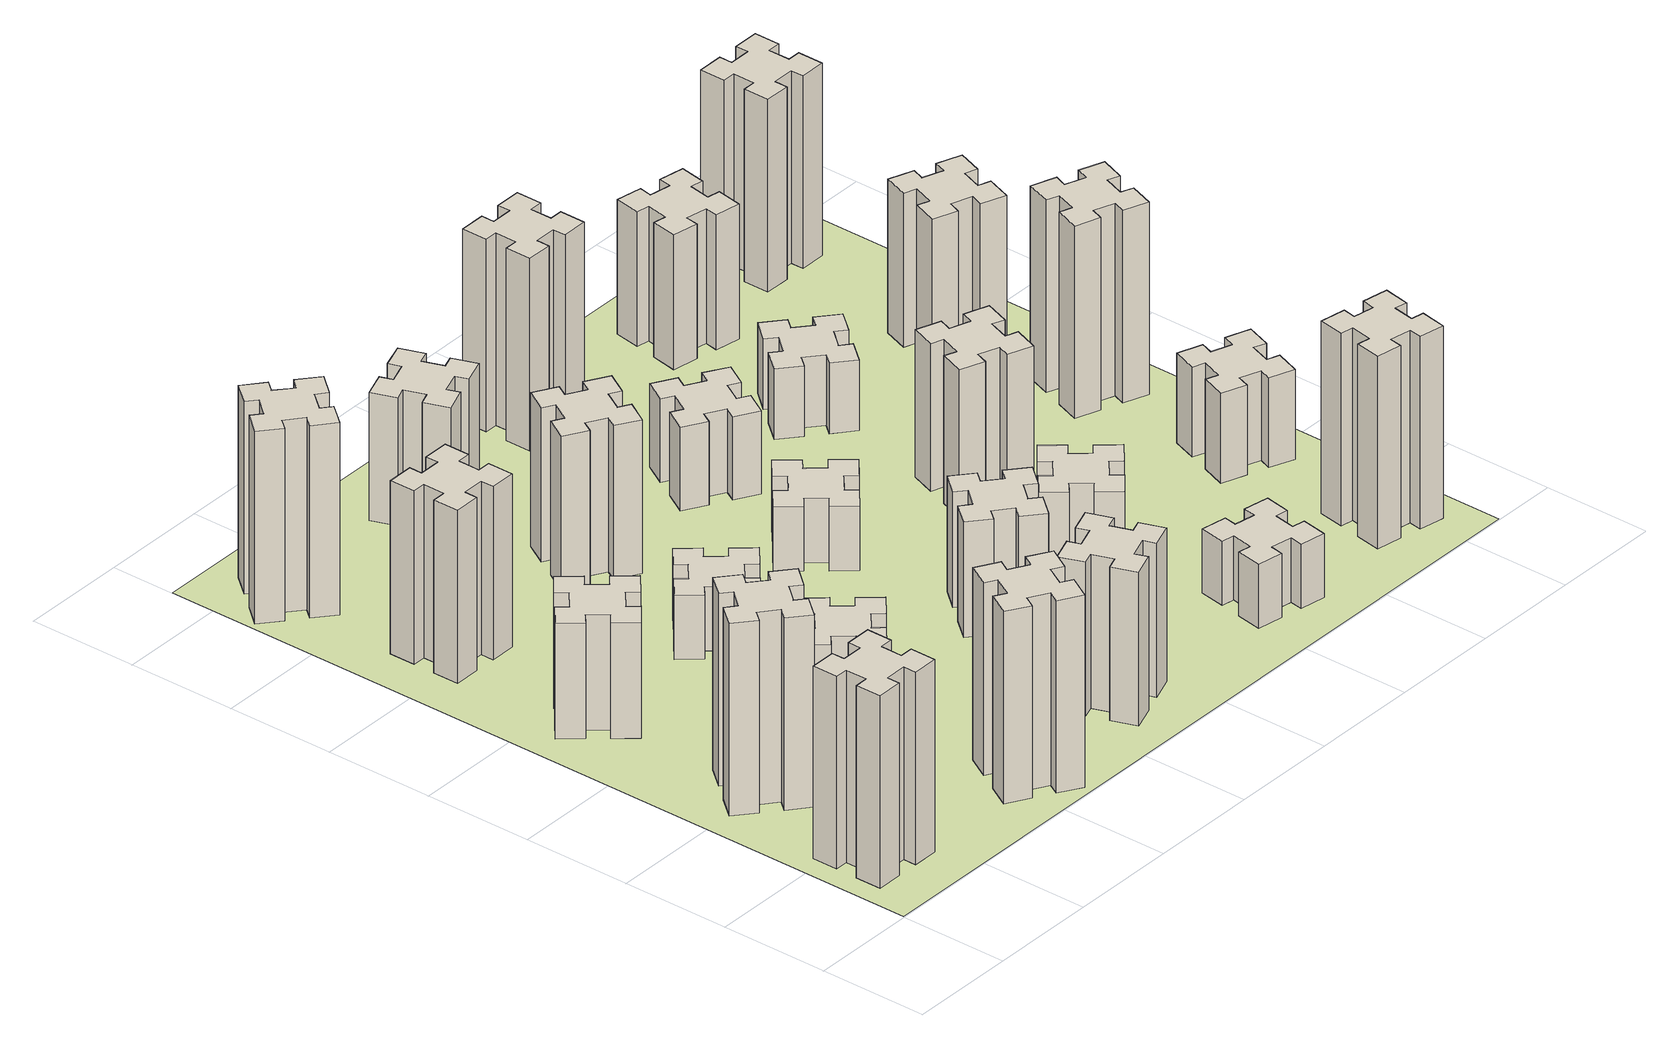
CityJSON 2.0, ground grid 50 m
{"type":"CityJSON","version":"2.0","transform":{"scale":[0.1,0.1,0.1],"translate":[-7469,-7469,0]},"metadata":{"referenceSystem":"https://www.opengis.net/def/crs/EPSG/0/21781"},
"CityObjects":{
"building1":{"type":"Building","attributes":{"class":"1000","function":"1000","usage":"1000","yearOfConstruction":2016,"roofType":"1000","measuredHeight":90,"storeysAboveGround":30,"storeysBelowGround":0},"geometry":[{"type":"Solid","lod":"1","boundaries":[[[[0,1,2,3,4,5,6,7,8,9,10,11,12,13,14,15,16,17,18,19]],[[17,16,20,21]],[[16,15,22,20]],[[15,14,23,22]],[[14,13,24,23]],[[13,12,25,24]],[[12,11,26,25]],[[11,10,27,26]],[[10,9,28,27]],[[9,8,29,28]],[[8,7,30,29]],[[7,6,31,30]],[[6,5,32,31]],[[5,4,33,32]],[[4,3,34,33]],[[3,2,35,34]],[[2,1,36,35]],[[1,0,37,36]],[[0,19,38,37]],[[19,18,39,38]],[[18,17,21,39]],[[24,25,26,27,28,29,30,31,32,33,34,35,36,37,38,39,21,20,22,23]]]]}]},
"building2":{"type":"Building","attributes":{"class":"1000","function":"1000","usage":"1000","yearOfConstruction":2016,"roofType":"1000","measuredHeight":90,"storeysAboveGround":30,"storeysBelowGround":0},"geometry":[{"type":"Solid","lod":"1","boundaries":[[[[40,41,42,43,44,45,46,47,48,49,50,51,52,53,54,55,56,57,58,59]],[[57,56,60,61]],[[56,55,62,60]],[[55,54,63,62]],[[54,53,64,63]],[[53,52,65,64]],[[52,51,66,65]],[[51,50,67,66]],[[50,49,68,67]],[[49,48,69,68]],[[48,47,70,69]],[[47,46,71,70]],[[46,45,72,71]],[[45,44,73,72]],[[44,43,74,73]],[[43,42,75,74]],[[42,41,76,75]],[[41,40,77,76]],[[40,59,78,77]],[[59,58,79,78]],[[58,57,61,79]],[[64,65,66,67,68,69,70,71,72,73,74,75,76,77,78,79,61,60,62,63]]]]}]},
"building3":{"type":"Building","attributes":{"class":"1000","function":"1000","usage":"1000","yearOfConstruction":2016,"roofType":"1000","measuredHeight":54,"storeysAboveGround":30,"storeysBelowGround":0},"geometry":[{"type":"Solid","lod":"1","boundaries":[[[[80,81,82,83,84,85,86,87,88,89,90,91,92,93,94,95,96,97,98,99]],[[97,96,100,101]],[[96,95,102,100]],[[95,94,103,102]],[[94,93,104,103]],[[93,92,105,104]],[[92,91,106,105]],[[91,90,107,106]],[[90,89,108,107]],[[89,88,109,108]],[[88,87,110,109]],[[87,86,111,110]],[[86,85,112,111]],[[85,84,113,112]],[[84,83,114,113]],[[83,82,115,114]],[[82,81,116,115]],[[81,80,117,116]],[[80,99,118,117]],[[99,98,119,118]],[[98,97,101,119]],[[104,105,106,107,108,109,110,111,112,113,114,115,116,117,118,119,101,100,102,103]]]]}]},
"building4":{"type":"Building","attributes":{"class":"1000","function":"1000","usage":"1000","yearOfConstruction":2016,"roofType":"1000","measuredHeight":81,"storeysAboveGround":30,"storeysBelowGround":0},"geometry":[{"type":"Solid","lod":"1","boundaries":[[[[120,121,122,123,124,125,126,127,128,129,130,131,132,133,134,135,136,137,138,139]],[[137,136,140,141]],[[136,135,142,140]],[[135,134,143,142]],[[134,133,144,143]],[[133,132,145,144]],[[132,131,146,145]],[[131,130,147,146]],[[130,129,148,147]],[[129,128,149,148]],[[128,127,150,149]],[[127,126,151,150]],[[126,125,152,151]],[[125,124,153,152]],[[124,123,154,153]],[[123,122,155,154]],[[122,121,156,155]],[[121,120,157,156]],[[120,139,158,157]],[[139,138,159,158]],[[138,137,141,159]],[[144,145,146,147,148,149,150,151,152,153,154,155,156,157,158,159,141,140,142,143]]]]}]},
"building5":{"type":"Building","attributes":{"class":"1000","function":"1000","usage":"1000","yearOfConstruction":2016,"roofType":"1000","measuredHeight":90,"storeysAboveGround":30,"storeysBelowGround":0},"geometry":[{"type":"Solid","lod":"1","boundaries":[[[[160,161,162,163,164,165,166,167,168,169,170,171,172,173,174,175,176,177,178,179]],[[177,176,180,181]],[[176,175,182,180]],[[175,174,183,182]],[[174,173,184,183]],[[173,172,185,184]],[[172,171,186,185]],[[171,170,187,186]],[[170,169,188,187]],[[169,168,189,188]],[[168,167,190,189]],[[167,166,191,190]],[[166,165,192,191]],[[165,164,193,192]],[[164,163,194,193]],[[163,162,195,194]],[[162,161,196,195]],[[161,160,197,196]],[[160,179,198,197]],[[179,178,199,198]],[[178,177,181,199]],[[184,185,186,187,188,189,190,191,192,193,194,195,196,197,198,199,181,180,182,183]]]]}]},
"building6":{"type":"Building","attributes":{"class":"1000","function":"1000","usage":"1000","yearOfConstruction":2016,"roofType":"1000","measuredHeight":90,"storeysAboveGround":30,"storeysBelowGround":0},"geometry":[{"type":"Solid","lod":"1","boundaries":[[[[200,201,202,203,204,205,206,207,208,209,210,211,212,213,214,215,216,217,218,219]],[[217,216,220,221]],[[216,215,222,220]],[[215,214,223,222]],[[214,213,224,223]],[[213,212,225,224]],[[212,211,226,225]],[[211,210,227,226]],[[210,209,228,227]],[[209,208,229,228]],[[208,207,230,229]],[[207,206,231,230]],[[206,205,232,231]],[[205,204,233,232]],[[204,203,234,233]],[[203,202,235,234]],[[202,201,236,235]],[[201,200,237,236]],[[200,219,238,237]],[[219,218,239,238]],[[218,217,221,239]],[[224,225,226,227,228,229,230,231,232,233,234,235,236,237,238,239,221,220,222,223]]]]}]},
"building7":{"type":"Building","attributes":{"class":"1000","function":"1000","usage":"1000","yearOfConstruction":2016,"roofType":"1000","measuredHeight":33,"storeysAboveGround":30,"storeysBelowGround":0},"geometry":[{"type":"Solid","lod":"1","boundaries":[[[[240,241,242,243,244,245,246,247,248,249,250,251,252,253,254,255,256,257,258,259]],[[257,256,260,261]],[[256,255,262,260]],[[255,254,263,262]],[[254,253,264,263]],[[253,252,265,264]],[[252,251,266,265]],[[251,250,267,266]],[[250,249,268,267]],[[249,248,269,268]],[[248,247,270,269]],[[247,246,271,270]],[[246,245,272,271]],[[245,244,273,272]],[[244,243,274,273]],[[243,242,275,274]],[[242,241,276,275]],[[241,240,277,276]],[[240,259,278,277]],[[259,258,279,278]],[[258,257,261,279]],[[264,265,266,267,268,269,270,271,272,273,274,275,276,277,278,279,261,260,262,263]]]]}]},
"building8":{"type":"Building","attributes":{"class":"1000","function":"1000","usage":"1000","yearOfConstruction":2016,"roofType":"1000","measuredHeight":30,"storeysAboveGround":30,"storeysBelowGround":0},"geometry":[{"type":"Solid","lod":"1","boundaries":[[[[280,281,282,283,284,285,286,287,288,289,290,291,292,293,294,295,296,297,298,299]],[[297,296,300,301]],[[296,295,302,300]],[[295,294,303,302]],[[294,293,304,303]],[[293,292,305,304]],[[292,291,306,305]],[[291,290,307,306]],[[290,289,308,307]],[[289,288,309,308]],[[288,287,310,309]],[[287,286,311,310]],[[286,285,312,311]],[[285,284,313,312]],[[284,283,314,313]],[[283,282,315,314]],[[282,281,316,315]],[[281,280,317,316]],[[280,299,318,317]],[[299,298,319,318]],[[298,297,301,319]],[[304,305,306,307,308,309,310,311,312,313,314,315,316,317,318,319,301,300,302,303]]]]}]},
"building9":{"type":"Building","attributes":{"class":"1000","function":"1000","usage":"1000","yearOfConstruction":2016,"roofType":"1000","measuredHeight":72,"storeysAboveGround":30,"storeysBelowGround":0},"geometry":[{"type":"Solid","lod":"1","boundaries":[[[[320,321,322,323,324,325,326,327,328,329,330,331,332,333,334,335,336,337,338,339]],[[337,336,340,341]],[[336,335,342,340]],[[335,334,343,342]],[[334,333,344,343]],[[333,332,345,344]],[[332,331,346,345]],[[331,330,347,346]],[[330,329,348,347]],[[329,328,349,348]],[[328,327,350,349]],[[327,326,351,350]],[[326,325,352,351]],[[325,324,353,352]],[[324,323,354,353]],[[323,322,355,354]],[[322,321,356,355]],[[321,320,357,356]],[[320,339,358,357]],[[339,338,359,358]],[[338,337,341,359]],[[344,345,346,347,348,349,350,351,352,353,354,355,356,357,358,359,341,340,342,343]]]]}]},
"building10":{"type":"Building","attributes":{"class":"1000","function":"1000","usage":"1000","yearOfConstruction":2016,"roofType":"1000","measuredHeight":72,"storeysAboveGround":30,"storeysBelowGround":0},"geometry":[{"type":"Solid","lod":"1","boundaries":[[[[360,361,362,363,364,365,366,367,368,369,370,371,372,373,374,375,376,377,378,379]],[[377,376,380,381]],[[376,375,382,380]],[[375,374,383,382]],[[374,373,384,383]],[[373,372,385,384]],[[372,371,386,385]],[[371,370,387,386]],[[370,369,388,387]],[[369,368,389,388]],[[368,367,390,389]],[[367,366,391,390]],[[366,365,392,391]],[[365,364,393,392]],[[364,363,394,393]],[[363,362,395,394]],[[362,361,396,395]],[[361,360,397,396]],[[360,379,398,397]],[[379,378,399,398]],[[378,377,381,399]],[[384,385,386,387,388,389,390,391,392,393,394,395,396,397,398,399,381,380,382,383]]]]}]},
"building11":{"type":"Building","attributes":{"class":"1000","function":"1000","usage":"1000","yearOfConstruction":2016,"roofType":"1000","measuredHeight":60,"storeysAboveGround":30,"storeysBelowGround":0},"geometry":[{"type":"Solid","lod":"1","boundaries":[[[[400,401,402,403,404,405,406,407,408,409,410,411,412,413,414,415,416,417,418,419]],[[417,416,420,421]],[[416,415,422,420]],[[415,414,423,422]],[[414,413,424,423]],[[413,412,425,424]],[[412,411,426,425]],[[411,410,427,426]],[[410,409,428,427]],[[409,408,429,428]],[[408,407,430,429]],[[407,406,431,430]],[[406,405,432,431]],[[405,404,433,432]],[[404,403,434,433]],[[403,402,435,434]],[[402,401,436,435]],[[401,400,437,436]],[[400,419,438,437]],[[419,418,439,438]],[[418,417,421,439]],[[424,425,426,427,428,429,430,431,432,433,434,435,436,437,438,439,421,420,422,423]]]]}]},
"building12":{"type":"Building","attributes":{"class":"1000","function":"1000","usage":"1000","yearOfConstruction":2016,"roofType":"1000","measuredHeight":54,"storeysAboveGround":30,"storeysBelowGround":0},"geometry":[{"type":"Solid","lod":"1","boundaries":[[[[440,441,442,443,444,445,446,447,448,449,450,451,452,453,454,455,456,457,458,459]],[[457,456,460,461]],[[456,455,462,460]],[[455,454,463,462]],[[454,453,464,463]],[[453,452,465,464]],[[452,451,466,465]],[[451,450,467,466]],[[450,449,468,467]],[[449,448,469,468]],[[448,447,470,469]],[[447,446,471,470]],[[446,445,472,471]],[[445,444,473,472]],[[444,443,474,473]],[[443,442,475,474]],[[442,441,476,475]],[[441,440,477,476]],[[440,459,478,477]],[[459,458,479,478]],[[458,457,461,479]],[[464,465,466,467,468,469,470,471,472,473,474,475,476,477,478,479,461,460,462,463]]]]}]},
"building13":{"type":"Building","attributes":{"class":"1000","function":"1000","usage":"1000","yearOfConstruction":2016,"roofType":"1000","measuredHeight":30,"storeysAboveGround":30,"storeysBelowGround":0},"geometry":[{"type":"Solid","lod":"1","boundaries":[[[[480,481,482,483,484,485,486,487,488,489,490,491,492,493,494,495,496,497,498,499]],[[497,496,500,501]],[[496,495,502,500]],[[495,494,503,502]],[[494,493,504,503]],[[493,492,505,504]],[[492,491,506,505]],[[491,490,507,506]],[[490,489,508,507]],[[489,488,509,508]],[[488,487,510,509]],[[487,486,511,510]],[[486,485,512,511]],[[485,484,513,512]],[[484,483,514,513]],[[483,482,515,514]],[[482,481,516,515]],[[481,480,517,516]],[[480,499,518,517]],[[499,498,519,518]],[[498,497,501,519]],[[504,505,506,507,508,509,510,511,512,513,514,515,516,517,518,519,501,500,502,503]]]]}]},
"building14":{"type":"Building","attributes":{"class":"1000","function":"1000","usage":"1000","yearOfConstruction":2016,"roofType":"1000","measuredHeight":39,"storeysAboveGround":30,"storeysBelowGround":0},"geometry":[{"type":"Solid","lod":"1","boundaries":[[[[520,521,522,523,524,525,526,527,528,529,530,531,532,533,534,535,536,537,538,539]],[[537,536,540,541]],[[536,535,542,540]],[[535,534,543,542]],[[534,533,544,543]],[[533,532,545,544]],[[532,531,546,545]],[[531,530,547,546]],[[530,529,548,547]],[[529,528,549,548]],[[528,527,550,549]],[[527,526,551,550]],[[526,525,552,551]],[[525,524,553,552]],[[524,523,554,553]],[[523,522,555,554]],[[522,521,556,555]],[[521,520,557,556]],[[520,539,558,557]],[[539,538,559,558]],[[538,537,541,559]],[[544,545,546,547,548,549,550,551,552,553,554,555,556,557,558,559,541,540,542,543]]]]}]},
"building15":{"type":"Building","attributes":{"class":"1000","function":"1000","usage":"1000","yearOfConstruction":2016,"roofType":"1000","measuredHeight":30,"storeysAboveGround":30,"storeysBelowGround":0},"geometry":[{"type":"Solid","lod":"1","boundaries":[[[[560,561,562,563,564,565,566,567,568,569,570,571,572,573,574,575,576,577,578,579]],[[577,576,580,581]],[[576,575,582,580]],[[575,574,583,582]],[[574,573,584,583]],[[573,572,585,584]],[[572,571,586,585]],[[571,570,587,586]],[[570,569,588,587]],[[569,568,589,588]],[[568,567,590,589]],[[567,566,591,590]],[[566,565,592,591]],[[565,564,593,592]],[[564,563,594,593]],[[563,562,595,594]],[[562,561,596,595]],[[561,560,597,596]],[[560,579,598,597]],[[579,578,599,598]],[[578,577,581,599]],[[584,585,586,587,588,589,590,591,592,593,594,595,596,597,598,599,581,580,582,583]]]]}]},
"building16":{"type":"Building","attributes":{"class":"1000","function":"1000","usage":"1000","yearOfConstruction":2016,"roofType":"1000","measuredHeight":90,"storeysAboveGround":30,"storeysBelowGround":0},"geometry":[{"type":"Solid","lod":"1","boundaries":[[[[600,601,602,603,604,605,606,607,608,609,610,611,612,613,614,615,616,617,618,619]],[[617,616,620,621]],[[616,615,622,620]],[[615,614,623,622]],[[614,613,624,623]],[[613,612,625,624]],[[612,611,626,625]],[[611,610,627,626]],[[610,609,628,627]],[[609,608,629,628]],[[608,607,630,629]],[[607,606,631,630]],[[606,605,632,631]],[[605,604,633,632]],[[604,603,634,633]],[[603,602,635,634]],[[602,601,636,635]],[[601,600,637,636]],[[600,619,638,637]],[[619,618,639,638]],[[618,617,621,639]],[[624,625,626,627,628,629,630,631,632,633,634,635,636,637,638,639,621,620,622,623]]]]}]},
"building17":{"type":"Building","attributes":{"class":"1000","function":"1000","usage":"1000","yearOfConstruction":2016,"roofType":"1000","measuredHeight":30,"storeysAboveGround":30,"storeysBelowGround":0},"geometry":[{"type":"Solid","lod":"1","boundaries":[[[[640,641,642,643,644,645,646,647,648,649,650,651,652,653,654,655,656,657,658,659]],[[657,656,660,661]],[[656,655,662,660]],[[655,654,663,662]],[[654,653,664,663]],[[653,652,665,664]],[[652,651,666,665]],[[651,650,667,666]],[[650,649,668,667]],[[649,648,669,668]],[[648,647,670,669]],[[647,646,671,670]],[[646,645,672,671]],[[645,644,673,672]],[[644,643,674,673]],[[643,642,675,674]],[[642,641,676,675]],[[641,640,677,676]],[[640,659,678,677]],[[659,658,679,678]],[[658,657,661,679]],[[664,665,666,667,668,669,670,671,672,673,674,675,676,677,678,679,661,660,662,663]]]]}]},
"building18":{"type":"Building","attributes":{"class":"1000","function":"1000","usage":"1000","yearOfConstruction":2016,"roofType":"1000","measuredHeight":69,"storeysAboveGround":30,"storeysBelowGround":0},"geometry":[{"type":"Solid","lod":"1","boundaries":[[[[680,681,682,683,684,685,686,687,688,689,690,691,692,693,694,695,696,697,698,699]],[[697,696,700,701]],[[696,695,702,700]],[[695,694,703,702]],[[694,693,704,703]],[[693,692,705,704]],[[692,691,706,705]],[[691,690,707,706]],[[690,689,708,707]],[[689,688,709,708]],[[688,687,710,709]],[[687,686,711,710]],[[686,685,712,711]],[[685,684,713,712]],[[684,683,714,713]],[[683,682,715,714]],[[682,681,716,715]],[[681,680,717,716]],[[680,699,718,717]],[[699,698,719,718]],[[698,697,701,719]],[[704,705,706,707,708,709,710,711,712,713,714,715,716,717,718,719,701,700,702,703]]]]}]},
"building19":{"type":"Building","attributes":{"class":"1000","function":"1000","usage":"1000","yearOfConstruction":2016,"roofType":"1000","measuredHeight":33,"storeysAboveGround":30,"storeysBelowGround":0},"geometry":[{"type":"Solid","lod":"1","boundaries":[[[[720,721,722,723,724,725,726,727,728,729,730,731,732,733,734,735,736,737,738,739]],[[737,736,740,741]],[[736,735,742,740]],[[735,734,743,742]],[[734,733,744,743]],[[733,732,745,744]],[[732,731,746,745]],[[731,730,747,746]],[[730,729,748,747]],[[729,728,749,748]],[[728,727,750,749]],[[727,726,751,750]],[[726,725,752,751]],[[725,724,753,752]],[[724,723,754,753]],[[723,722,755,754]],[[722,721,756,755]],[[721,720,757,756]],[[720,739,758,757]],[[739,738,759,758]],[[738,737,741,759]],[[744,745,746,747,748,749,750,751,752,753,754,755,756,757,758,759,741,740,742,743]]]]}]},
"building20":{"type":"Building","attributes":{"class":"1000","function":"1000","usage":"1000","yearOfConstruction":2016,"roofType":"1000","measuredHeight":90,"storeysAboveGround":30,"storeysBelowGround":0},"geometry":[{"type":"Solid","lod":"1","boundaries":[[[[760,761,762,763,764,765,766,767,768,769,770,771,772,773,774,775,776,777,778,779]],[[777,776,780,781]],[[776,775,782,780]],[[775,774,783,782]],[[774,773,784,783]],[[773,772,785,784]],[[772,771,786,785]],[[771,770,787,786]],[[770,769,788,787]],[[769,768,789,788]],[[768,767,790,789]],[[767,766,791,790]],[[766,765,792,791]],[[765,764,793,792]],[[764,763,794,793]],[[763,762,795,794]],[[762,761,796,795]],[[761,760,797,796]],[[760,779,798,797]],[[779,778,799,798]],[[778,777,781,799]],[[784,785,786,787,788,789,790,791,792,793,794,795,796,797,798,799,781,780,782,783]]]]}]},
"building21":{"type":"Building","attributes":{"class":"1000","function":"1000","usage":"1000","yearOfConstruction":2016,"roofType":"1000","measuredHeight":63,"storeysAboveGround":30,"storeysBelowGround":0},"geometry":[{"type":"Solid","lod":"1","boundaries":[[[[800,801,802,803,804,805,806,807,808,809,810,811,812,813,814,815,816,817,818,819]],[[817,816,820,821]],[[816,815,822,820]],[[815,814,823,822]],[[814,813,824,823]],[[813,812,825,824]],[[812,811,826,825]],[[811,810,827,826]],[[810,809,828,827]],[[809,808,829,828]],[[808,807,830,829]],[[807,806,831,830]],[[806,805,832,831]],[[805,804,833,832]],[[804,803,834,833]],[[803,802,835,834]],[[802,801,836,835]],[[801,800,837,836]],[[800,819,838,837]],[[819,818,839,838]],[[818,817,821,839]],[[824,825,826,827,828,829,830,831,832,833,834,835,836,837,838,839,821,820,822,823]]]]}]},
"building22":{"type":"Building","attributes":{"class":"1000","function":"1000","usage":"1000","yearOfConstruction":2016,"roofType":"1000","measuredHeight":42,"storeysAboveGround":30,"storeysBelowGround":0},"geometry":[{"type":"Solid","lod":"1","boundaries":[[[[840,841,842,843,844,845,846,847,848,849,850,851,852,853,854,855,856,857,858,859]],[[857,856,860,861]],[[856,855,862,860]],[[855,854,863,862]],[[854,853,864,863]],[[853,852,865,864]],[[852,851,866,865]],[[851,850,867,866]],[[850,849,868,867]],[[849,848,869,868]],[[848,847,870,869]],[[847,846,871,870]],[[846,845,872,871]],[[845,844,873,872]],[[844,843,874,873]],[[843,842,875,874]],[[842,841,876,875]],[[841,840,877,876]],[[840,859,878,877]],[[859,858,879,878]],[[858,857,861,879]],[[864,865,866,867,868,869,870,871,872,873,874,875,876,877,878,879,861,860,862,863]]]]}]},
"building23":{"type":"Building","attributes":{"class":"1000","function":"1000","usage":"1000","yearOfConstruction":2016,"roofType":"1000","measuredHeight":90,"storeysAboveGround":30,"storeysBelowGround":0},"geometry":[{"type":"Solid","lod":"1","boundaries":[[[[880,881,882,883,884,885,886,887,888,889,890,891,892,893,894,895,896,897,898,899]],[[897,896,900,901]],[[896,895,902,900]],[[895,894,903,902]],[[894,893,904,903]],[[893,892,905,904]],[[892,891,906,905]],[[891,890,907,906]],[[890,889,908,907]],[[889,888,909,908]],[[888,887,910,909]],[[887,886,911,910]],[[886,885,912,911]],[[885,884,913,912]],[[884,883,914,913]],[[883,882,915,914]],[[882,881,916,915]],[[881,880,917,916]],[[880,899,918,917]],[[899,898,919,918]],[[898,897,901,919]],[[904,905,906,907,908,909,910,911,912,913,914,915,916,917,918,919,901,900,902,903]]]]}]},
"building24":{"type":"Building","attributes":{"class":"1000","function":"1000","usage":"1000","yearOfConstruction":2016,"roofType":"1000","measuredHeight":72,"storeysAboveGround":30,"storeysBelowGround":0},"geometry":[{"type":"Solid","lod":"1","boundaries":[[[[920,921,922,923,924,925,926,927,928,929,930,931,932,933,934,935,936,937,938,939]],[[937,936,940,941]],[[936,935,942,940]],[[935,934,943,942]],[[934,933,944,943]],[[933,932,945,944]],[[932,931,946,945]],[[931,930,947,946]],[[930,929,948,947]],[[929,928,949,948]],[[928,927,950,949]],[[927,926,951,950]],[[926,925,952,951]],[[925,924,953,952]],[[924,923,954,953]],[[923,922,955,954]],[[922,921,956,955]],[[921,920,957,956]],[[920,939,958,957]],[[939,938,959,958]],[[938,937,941,959]],[[944,945,946,947,948,949,950,951,952,953,954,955,956,957,958,959,941,940,942,943]]]]}]},
"building25":{"type":"Building","attributes":{"class":"1000","function":"1000","usage":"1000","yearOfConstruction":2016,"roofType":"1000","measuredHeight":90,"storeysAboveGround":30,"storeysBelowGround":0},"geometry":[{"type":"Solid","lod":"1","boundaries":[[[[960,961,962,963,964,965,966,967,968,969,970,971,972,973,974,975,976,977,978,979]],[[977,976,980,981]],[[976,975,982,980]],[[975,974,983,982]],[[974,973,984,983]],[[973,972,985,984]],[[972,971,986,985]],[[971,970,987,986]],[[970,969,988,987]],[[969,968,989,988]],[[968,967,990,989]],[[967,966,991,990]],[[966,965,992,991]],[[965,964,993,992]],[[964,963,994,993]],[[963,962,995,994]],[[962,961,996,995]],[[961,960,997,996]],[[960,979,998,997]],[[979,978,999,998]],[[978,977,981,999]],[[984,985,986,987,988,989,990,991,992,993,994,995,996,997,998,999,981,980,982,983]]]]}]},
"landuse1":{"type":"LandUse","attributes":{"name":"plot1","function":"1010"},"geometry":[{"type":"MultiSurface","lod":"1","boundaries":[[[1000,1001,1002,1003]]]}]}
},
"vertices":[
[165,425,0],[165,325,0],[105,325,0],[105,205,0],[225,205,0],[225,265,0],[325,265,0],[325,205,0],[445,205,0],[445,325,0],[385,325,0],[385,425,0],[445,425,0],[445,545,0],[325,545,0],[325,485,0],[225,485,0],[225,545,0],[105,545,0],[105,425,0],[225,485,900],[225,545,900],[325,485,900],[325,545,900],[445,545,900],[445,425,900],[385,425,900],[385,325,900],[445,325,900],[445,205,900],[325,205,900],[325,265,900],[225,265,900],[225,205,900],[105,205,900],[105,325,900],[165,325,900],[165,425,900],[105,425,900],[105,545,900],
[484,1067,0],[408,1132,0],[446,1178,0],[354,1255,0],[277,1163,0],[323,1124,0],[259,1048,0],[213,1086,0],[136,994,0],[228,917,0],[266,963,0],[343,899,0],[304,853,0],[396,776,0],[473,868,0],[427,906,0],[492,983,0],[538,944,0],[615,1036,0],[523,1113,0],[492,983,900],[538,944,900],[427,906,900],[473,868,900],[396,776,900],[304,853,900],[343,899,900],[266,963,900],[228,917,900],[136,994,900],[213,1086,900],[259,1048,900],[323,1124,900],[277,1163,900],[354,1255,900],[446,1178,900],[408,1132,900],[484,1067,900],[523,1113,900],[615,1036,900],
[492,1888,0],[427,1964,0],[473,2003,0],[396,2095,0],[304,2018,0],[343,1972,0],[266,1907,0],[228,1953,0],[136,1876,0],[213,1784,0],[259,1823,0],[323,1746,0],[277,1708,0],[354,1616,0],[446,1693,0],[408,1739,0],[484,1803,0],[523,1757,0],[615,1834,0],[538,1926,0],[484,1803,540],[523,1757,540],[408,1739,540],[446,1693,540],[354,1616,540],[277,1708,540],[323,1746,540],[259,1823,540],[213,1784,540],[136,1876,540],[228,1953,540],[266,1907,540],[343,1972,540],[304,2018,540],[396,2095,540],[473,2003,540],[427,1964,540],[492,1888,540],[538,1926,540],[615,1834,540],
[485,2545,0],[485,2645,0],[545,2645,0],[545,2765,0],[425,2765,0],[425,2705,0],[325,2705,0],[325,2765,0],[205,2765,0],[205,2645,0],[265,2645,0],[265,2545,0],[205,2545,0],[205,2425,0],[325,2425,0],[325,2485,0],[425,2485,0],[425,2425,0],[545,2425,0],[545,2545,0],[425,2485,810],[425,2425,810],[325,2485,810],[325,2425,810],[205,2425,810],[205,2545,810],[265,2545,810],[265,2645,810],[205,2645,810],[205,2765,810],[325,2765,810],[325,2705,810],[425,2705,810],[425,2765,810],[545,2765,810],[545,2645,810],[485,2645,810],[485,2545,810],[545,2545,810],[545,2425,810],
[1214,346,0],[1127,396,0],[1157,448,0],[1053,508,0],[993,404,0],[1045,374,0],[995,287,0],[943,317,0],[883,213,0],[987,153,0],[1017,205,0],[1104,155,0],[1074,103,0],[1178,43,0],[1238,147,0],[1186,177,0],[1236,264,0],[1288,234,0],[1348,338,0],[1244,398,0],[1236,264,900],[1288,234,900],[1186,177,900],[1238,147,900],[1178,43,900],[1074,103,900],[1104,155,900],[1017,205,900],[987,153,900],[883,213,900],[943,317,900],[995,287,900],[1045,374,900],[993,404,900],[1053,508,900],[1157,448,900],[1127,396,900],[1214,346,900],[1244,398,900],[1348,338,900],
[384,3387,0],[308,3452,0],[346,3498,0],[254,3575,0],[177,3483,0],[223,3444,0],[159,3368,0],[113,3406,0],[36,3314,0],[128,3237,0],[166,3283,0],[243,3219,0],[204,3173,0],[296,3096,0],[373,3188,0],[327,3226,0],[392,3303,0],[438,3264,0],[515,3356,0],[423,3433,0],[392,3303,900],[438,3264,900],[327,3226,900],[373,3188,900],[296,3096,900],[204,3173,900],[243,3219,900],[166,3283,900],[128,3237,900],[36,3314,900],[113,3406,900],[159,3368,900],[223,3444,900],[177,3483,900],[254,3575,900],[346,3498,900],[308,3452,900],[384,3387,900],[423,3433,900],[515,3356,900],
[1083,1332,0],[1006,1267,0],[968,1313,0],[876,1236,0],[953,1144,0],[999,1183,0],[1063,1106,0],[1017,1068,0],[1094,976,0],[1186,1053,0],[1148,1099,0],[1224,1163,0],[1263,1117,0],[1355,1194,0],[1278,1286,0],[1232,1248,0],[1167,1324,0],[1213,1363,0],[1136,1455,0],[1044,1378,0],[1167,1324,330],[1213,1363,330],[1232,1248,330],[1278,1286,330],[1355,1194,330],[1263,1117,330],[1224,1163,330],[1148,1099,330],[1186,1053,330],[1094,976,330],[1017,1068,330],[1063,1106,330],[999,1183,330],[953,1144,330],[876,1236,330],[968,1313,330],[1006,1267,330],[1083,1332,330],[1044,1378,330],[1136,1455,330],
[1083,1972,0],[1006,1907,0],[968,1953,0],[876,1876,0],[953,1784,0],[999,1823,0],[1063,1746,0],[1017,1708,0],[1094,1616,0],[1186,1693,0],[1148,1739,0],[1224,1803,0],[1263,1757,0],[1355,1834,0],[1278,1926,0],[1232,1888,0],[1167,1964,0],[1213,2003,0],[1136,2095,0],[1044,2018,0],[1167,1964,300],[1213,2003,300],[1232,1888,300],[1278,1926,300],[1355,1834,300],[1263,1757,300],[1224,1803,300],[1148,1739,300],[1186,1693,300],[1094,1616,300],[1017,1708,300],[1063,1746,300],[999,1823,300],[953,1784,300],[876,1876,300],[968,1953,300],[1006,1907,300],[1083,1972,300],[1044,2018,300],[1136,2095,300],
[1765,496,0],[1671,462,0],[1650,518,0],[1537,477,0],[1579,364,0],[1635,385,0],[1669,291,0],[1613,270,0],[1654,157,0],[1767,199,0],[1746,255,0],[1840,289,0],[1860,233,0],[1973,274,0],[1932,387,0],[1876,366,0],[1842,460,0],[1898,480,0],[1857,593,0],[1744,552,0],[1842,460,720],[1898,480,720],[1876,366,720],[1932,387,720],[1973,274,720],[1860,233,720],[1840,289,720],[1746,255,720],[1767,199,720],[1654,157,720],[1613,270,720],[1669,291,720],[1635,385,720],[1579,364,720],[1537,477,720],[1650,518,720],[1671,462,720],[1765,496,720],[1744,552,720],[1857,593,720],
[1314,2666,0],[1227,2716,0],[1257,2768,0],[1153,2828,0],[1093,2724,0],[1145,2694,0],[1095,2607,0],[1043,2637,0],[983,2533,0],[1087,2473,0],[1117,2525,0],[1204,2475,0],[1174,2423,0],[1278,2363,0],[1338,2467,0],[1286,2497,0],[1336,2584,0],[1388,2554,0],[1448,2658,0],[1344,2718,0],[1336,2584,720],[1388,2554,720],[1286,2497,720],[1338,2467,720],[1278,2363,720],[1174,2423,720],[1204,2475,720],[1117,2525,720],[1087,2473,720],[983,2533,720],[1043,2637,720],[1095,2607,720],[1145,2694,720],[1093,2724,720],[1153,2828,720],[1257,2768,720],[1227,2716,720],[1314,2666,720],[1344,2718,720],[1448,2658,720],
[1125,3456,0],[1031,3422,0],[1010,3478,0],[897,3437,0],[939,3324,0],[995,3345,0],[1029,3251,0],[973,3230,0],[1014,3117,0],[1127,3159,0],[1106,3215,0],[1200,3249,0],[1220,3193,0],[1333,3234,0],[1292,3347,0],[1236,3326,0],[1202,3420,0],[1258,3440,0],[1217,3553,0],[1104,3512,0],[1202,3420,600],[1258,3440,600],[1236,3326,600],[1292,3347,600],[1333,3234,600],[1220,3193,600],[1200,3249,600],[1106,3215,600],[1127,3159,600],[1014,3117,600],[973,3230,600],[1029,3251,600],[995,3345,600],[939,3324,600],[897,3437,600],[1010,3478,600],[1031,3422,600],[1125,3456,600],[1104,3512,600],[1217,3553,600],
[1846,1063,0],[1923,999,0],[1884,953,0],[1976,876,0],[2053,968,0],[2007,1006,0],[2072,1083,0],[2118,1044,0],[2195,1136,0],[2103,1213,0],[2064,1167,0],[1988,1232,0],[2026,1278,0],[1934,1355,0],[1857,1263,0],[1903,1224,0],[1839,1148,0],[1793,1186,0],[1716,1094,0],[1808,1017,0],[1839,1148,540],[1793,1186,540],[1903,1224,540],[1857,1263,540],[1934,1355,540],[2026,1278,540],[1988,1232,540],[2064,1167,540],[2103,1213,540],[2195,1136,540],[2118,1044,540],[2072,1083,540],[2007,1006,540],[2053,968,540],[1976,876,540],[1884,953,540],[1923,999,540],[1846,1063,540],[1808,1017,540],[1716,1094,540],
[1972,1988,0],[1907,2064,0],[1953,2103,0],[1876,2195,0],[1784,2118,0],[1823,2072,0],[1746,2007,0],[1708,2053,0],[1616,1976,0],[1693,1884,0],[1739,1923,0],[1803,1846,0],[1757,1808,0],[1834,1716,0],[1926,1793,0],[1888,1839,0],[1964,1903,0],[2003,1857,0],[2095,1934,0],[2018,2026,0],[1964,1903,300],[2003,1857,300],[1888,1839,300],[1926,1793,300],[1834,1716,300],[1757,1808,300],[1803,1846,300],[1739,1923,300],[1693,1884,300],[1616,1976,300],[1708,2053,300],[1746,2007,300],[1823,2072,300],[1784,2118,300],[1876,2195,300],[1953,2103,300],[1907,2064,300],[1972,1988,300],[2018,2026,300],[2095,1934,300],
[2026,2497,0],[2076,2584,0],[2128,2554,0],[2188,2658,0],[2084,2718,0],[2054,2666,0],[1967,2716,0],[1997,2768,0],[1893,2828,0],[1833,2724,0],[1885,2694,0],[1835,2607,0],[1783,2637,0],[1723,2533,0],[1827,2473,0],[1857,2525,0],[1944,2475,0],[1914,2423,0],[2018,2363,0],[2078,2467,0],[1944,2475,390],[1914,2423,390],[1857,2525,390],[1827,2473,390],[1723,2533,390],[1783,2637,390],[1835,2607,390],[1885,2694,390],[1833,2724,390],[1893,2828,390],[1997,2768,390],[1967,2716,390],[2054,2666,390],[2084,2718,390],[2188,2658,390],[2128,2554,390],[2076,2584,390],[2026,2497,390],[2078,2467,390],[2018,2363,390],
[2596,444,0],[2578,345,0],[2519,356,0],[2498,237,0],[2617,217,0],[2627,276,0],[2725,258,0],[2715,199,0],[2833,178,0],[2854,297,0],[2795,307,0],[2812,405,0],[2871,395,0],[2892,513,0],[2774,534,0],[2764,475,0],[2665,492,0],[2676,551,0],[2557,572,0],[2537,454,0],[2665,492,300],[2676,551,300],[2764,475,300],[2774,534,300],[2892,513,300],[2871,395,300],[2812,405,300],[2795,307,300],[2854,297,300],[2833,178,300],[2715,199,300],[2725,258,300],[2627,276,300],[2617,217,300],[2498,237,300],[2519,356,300],[2578,345,300],[2596,444,300],[2537,454,300],[2557,572,300],
[1965,3385,0],[1965,3485,0],[2025,3485,0],[2025,3605,0],[1905,3605,0],[1905,3545,0],[1805,3545,0],[1805,3605,0],[1685,3605,0],[1685,3485,0],[1745,3485,0],[1745,3385,0],[1685,3385,0],[1685,3265,0],[1805,3265,0],[1805,3325,0],[1905,3325,0],[1905,3265,0],[2025,3265,0],[2025,3385,0],[1905,3325,900],[1905,3265,900],[1805,3325,900],[1805,3265,900],[1685,3265,900],[1685,3385,900],[1745,3385,900],[1745,3485,900],[1685,3485,900],[1685,3605,900],[1805,3605,900],[1805,3545,900],[1905,3545,900],[1905,3605,900],[2025,3605,900],[2025,3485,900],[1965,3485,900],[1965,3385,900],[2025,3385,900],[2025,3265,900],
[2628,1099,0],[2704,1163,0],[2743,1117,0],[2835,1194,0],[2758,1286,0],[2712,1248,0],[2647,1324,0],[2693,1363,0],[2616,1455,0],[2524,1378,0],[2563,1332,0],[2486,1267,0],[2448,1313,0],[2356,1236,0],[2433,1144,0],[2479,1183,0],[2543,1106,0],[2497,1068,0],[2574,976,0],[2666,1053,0],[2543,1106,300],[2497,1068,300],[2479,1183,300],[2433,1144,300],[2356,1236,300],[2448,1313,300],[2486,1267,300],[2563,1332,300],[2524,1378,300],[2616,1455,300],[2693,1363,300],[2647,1324,300],[2712,1248,300],[2758,1286,300],[2835,1194,300],[2743,1117,300],[2704,1163,300],[2628,1099,300],[2666,1053,300],[2574,976,300],
[2682,1671,0],[2716,1765,0],[2772,1744,0],[2813,1857,0],[2700,1898,0],[2680,1842,0],[2586,1876,0],[2607,1932,0],[2494,1973,0],[2453,1860,0],[2509,1840,0],[2475,1746,0],[2419,1767,0],[2377,1654,0],[2490,1613,0],[2511,1669,0],[2605,1635,0],[2584,1579,0],[2697,1537,0],[2738,1650,0],[2605,1635,690],[2584,1579,690],[2511,1669,690],[2490,1613,690],[2377,1654,690],[2419,1767,690],[2475,1746,690],[2509,1840,690],[2453,1860,690],[2494,1973,690],[2607,1932,690],[2586,1876,690],[2680,1842,690],[2700,1898,690],[2813,1857,690],[2772,1744,690],[2716,1765,690],[2682,1671,690],[2738,1650,690],[2697,1537,690],
[2647,2486,0],[2712,2563,0],[2758,2524,0],[2835,2616,0],[2743,2693,0],[2704,2647,0],[2628,2712,0],[2666,2758,0],[2574,2835,0],[2497,2743,0],[2543,2704,0],[2479,2628,0],[2433,2666,0],[2356,2574,0],[2448,2497,0],[2486,2543,0],[2563,2479,0],[2524,2433,0],[2616,2356,0],[2693,2448,0],[2563,2479,330],[2524,2433,330],[2486,2543,330],[2448,2497,330],[2356,2574,330],[2433,2666,330],[2479,2628,330],[2543,2704,330],[2497,2743,330],[2574,2835,330],[2666,2758,330],[2628,2712,330],[2704,2647,330],[2743,2693,330],[2835,2616,330],[2758,2524,330],[2712,2563,330],[2647,2486,330],[2693,2448,330],[2616,2356,330],
[3504,475,0],[3405,492,0],[3416,551,0],[3297,572,0],[3277,454,0],[3336,444,0],[3318,345,0],[3259,356,0],[3238,237,0],[3357,217,0],[3367,276,0],[3465,258,0],[3455,199,0],[3573,178,0],[3594,297,0],[3535,307,0],[3552,405,0],[3611,395,0],[3632,513,0],[3514,534,0],[3552,405,900],[3611,395,900],[3535,307,900],[3594,297,900],[3573,178,900],[3455,199,900],[3465,258,900],[3367,276,900],[3357,217,900],[3238,237,900],[3259,356,900],[3318,345,900],[3336,444,900],[3277,454,900],[3297,572,900],[3416,551,900],[3405,492,900],[3504,475,900],[3514,534,900],[3632,513,900],
[2596,3404,0],[2578,3305,0],[2519,3316,0],[2498,3197,0],[2617,3177,0],[2627,3236,0],[2725,3218,0],[2715,3159,0],[2833,3138,0],[2854,3257,0],[2795,3267,0],[2812,3365,0],[2871,3355,0],[2892,3473,0],[2774,3494,0],[2764,3435,0],[2665,3452,0],[2676,3511,0],[2557,3532,0],[2537,3414,0],[2665,3452,630],[2676,3511,630],[2764,3435,630],[2774,3494,630],[2892,3473,630],[2871,3355,630],[2812,3365,630],[2795,3267,630],[2854,3257,630],[2833,3138,630],[2715,3159,630],[2725,3218,630],[2627,3236,630],[2617,3177,630],[2498,3197,630],[2519,3316,630],[2578,3305,630],[2596,3404,630],[2537,3414,630],[2557,3532,630],
[3351,1029,0],[3445,995,0],[3424,939,0],[3537,897,0],[3578,1010,0],[3522,1031,0],[3556,1125,0],[3612,1104,0],[3653,1217,0],[3540,1258,0],[3520,1202,0],[3426,1236,0],[3447,1292,0],[3334,1333,0],[3293,1220,0],[3349,1200,0],[3315,1106,0],[3259,1127,0],[3217,1014,0],[3330,973,0],[3315,1106,420],[3259,1127,420],[3349,1200,420],[3293,1220,420],[3334,1333,420],[3447,1292,420],[3426,1236,420],[3520,1202,420],[3540,1258,420],[3653,1217,420],[3612,1104,420],[3556,1125,420],[3522,1031,420],[3578,1010,420],[3537,897,420],[3424,939,420],[3445,995,420],[3351,1029,420],[3330,973,420],[3217,1014,420],
[3520,1942,0],[3426,1976,0],[3447,2032,0],[3334,2073,0],[3293,1960,0],[3349,1940,0],[3315,1846,0],[3259,1867,0],[3217,1754,0],[3330,1713,0],[3351,1769,0],[3445,1735,0],[3424,1679,0],[3537,1637,0],[3578,1750,0],[3522,1771,0],[3556,1865,0],[3612,1844,0],[3653,1957,0],[3540,1998,0],[3556,1865,900],[3612,1844,900],[3522,1771,900],[3578,1750,900],[3537,1637,900],[3424,1679,900],[3445,1735,900],[3351,1769,900],[3330,1713,900],[3217,1754,900],[3259,1867,900],[3315,1846,900],[3349,1940,900],[3293,1960,900],[3334,2073,900],[3447,2032,900],[3426,1976,900],[3520,1942,900],[3540,1998,900],[3653,1957,900],
[3420,2582,0],[3326,2616,0],[3347,2672,0],[3234,2713,0],[3193,2600,0],[3249,2580,0],[3215,2486,0],[3159,2507,0],[3117,2394,0],[3230,2353,0],[3251,2409,0],[3345,2375,0],[3324,2319,0],[3437,2277,0],[3478,2390,0],[3422,2411,0],[3456,2505,0],[3512,2484,0],[3553,2597,0],[3440,2638,0],[3456,2505,720],[3512,2484,720],[3422,2411,720],[3478,2390,720],[3437,2277,720],[3324,2319,720],[3345,2375,720],[3251,2409,720],[3230,2353,720],[3117,2394,720],[3159,2507,720],[3215,2486,720],[3249,2580,720],[3193,2600,720],[3234,2713,720],[3347,2672,720],[3326,2616,720],[3420,2582,720],[3440,2638,720],[3553,2597,720],
[3285,3325,0],[3385,3325,0],[3385,3265,0],[3505,3265,0],[3505,3385,0],[3445,3385,0],[3445,3485,0],[3505,3485,0],[3505,3605,0],[3385,3605,0],[3385,3545,0],[3285,3545,0],[3285,3605,0],[3165,3605,0],[3165,3485,0],[3225,3485,0],[3225,3385,0],[3165,3385,0],[3165,3265,0],[3285,3265,0],[3225,3385,900],[3165,3385,900],[3225,3485,900],[3165,3485,900],[3165,3605,900],[3285,3605,900],[3285,3545,900],[3385,3545,900],[3385,3605,900],[3505,3605,900],[3505,3485,900],[3445,3485,900],[3445,3385,900],[3505,3385,900],[3505,3265,900],[3385,3265,900],[3385,3325,900],[3285,3325,900],[3285,3265,900],[3165,3265,900],
[5,3705,0],[3705,3705,0],[3705,5,0],[5,5,0]
]}
